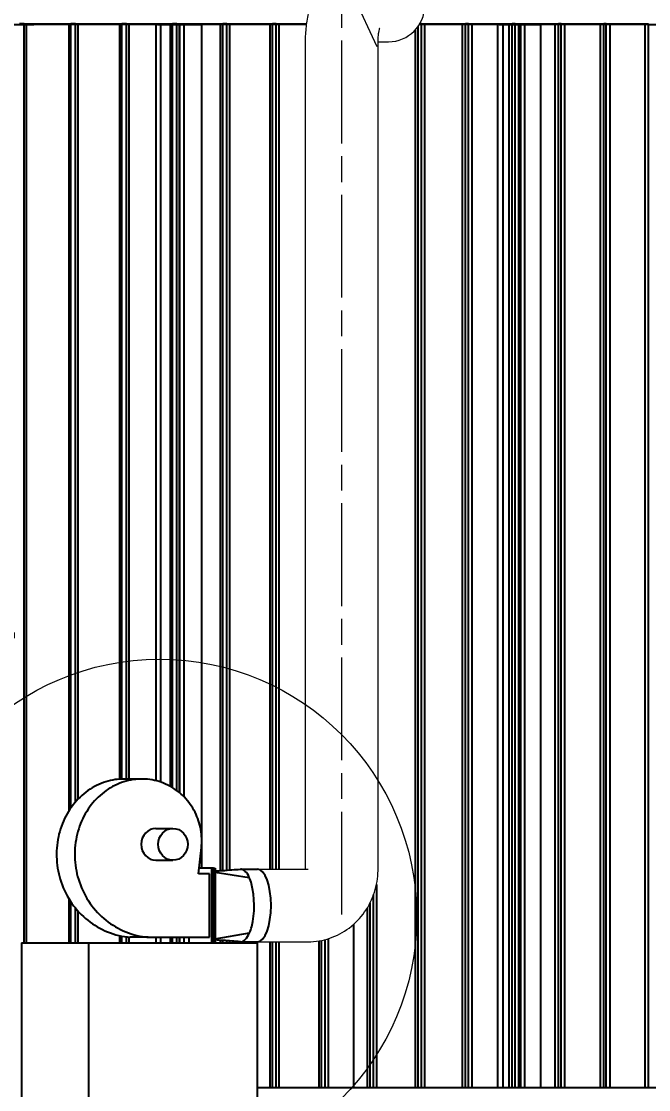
# Model space of a CAD drawing. Header units: millimetres. Extents: x -4172 to 126100, y -2 to 142133.
# Drawn here: x 27002 to 30460, y 43008 to 48895 of the extents above; entities that cross this region are included whole.
import ezdxf

# ---------------------------------------------------------------- set-up
doc = ezdxf.new("R2010")
doc.units = ezdxf.units.MM
doc.header["$LTSCALE"] = 100
doc.linetypes.add('CHAIN', pattern=[0.3543, 0.2362, -0.0295, 0.0591, -0.0295])
doc.layers.add('Detail Boundary', color=7, linetype='Continuous', lineweight=18)
doc.layers.add('Visible', color=7, linetype='Continuous', lineweight=25)
doc.layers.add('P_Atmospheric Air (AA)', color=7, linetype='Continuous', lineweight=18, true_color=0x00e100)
doc.layers.add('P_Atmospheric Air Centerline', color=7, linetype='CHAIN', lineweight=18, true_color=0x00e100)
doc.styles.add('Title', font='arial.ttf')

# ---------------------------------------------------------------- blocks, each defined once
blk = doc.blocks.new('2dDetail0')
at = {"layer": 'Detail Boundary'}
blk.add_circle((277.64, 439.616), 14.185, dxfattribs=at)
at = {"layer": 'Detail Boundary', "insert": (267.239, 454.947), "char_height": 3, "attachment_point": 7, "style": 'Title'}
blk.add_mtext('Z', dxfattribs=at)

msp = doc.modelspace()

# ---------------------------------------------------------------- linework, layer by layer
at = {"layer": 'P_Atmospheric Air (AA)'}
for p, q in [((28568.94, 44222.58), (28568.94, 48782.58)), ((28968.94, 48782.58), (29013.58, 48782.58)), ((28968.94, 44222.58), (28968.94, 48782.58)), ((29013.58, 48782.58), (29025.57, 48782.58)), ((28304.51, 44222.58), (28583.17, 44222.58)), ((28304.51, 43822.58), (28583.17, 43822.58))]:
    msp.add_line(p, q, dxfattribs=at)
msp.add_arc((29025.57, 48982.58), 200, 270, 90, dxfattribs=at)
msp.add_ellipse((28304.51, 44022.58), major_axis=(0, 200), ratio=0.3704216, start_param=3.1415927, end_param=6.2831853, dxfattribs=at)
for points, knots in [([(28568.94, 48782.58), (28568.94, 48810.66), (28570.43, 48838.74), (28576.56, 48894.08), (28581.17, 48921.31), (28594.51, 48975.16), (28603.03, 49001.71), (28628.98, 49057), (28645.54, 49086.56), (28698.18, 49136.72), (28725.54, 49156.66), (28784.79, 49177.68), (28810.87, 49182.58), (28837.14, 49182.58)], [4.712389, 4.712389, 4.712389, 4.712389, 5.0265482, 5.0265482, 5.3407075, 5.3407075, 5.6548668, 5.6548668, 5.969026, 5.969026, 6.1628021, 6.1628021, 6.2831853, 6.2831853, 6.2831853, 6.2831853]), ([(28968.94, 48782.58), (28968.94, 48792.16), (28969.31, 48801.75), (28970.65, 48819.49), (28971.6, 48827.69), (28973.71, 48841.24), (28974.83, 48846.8), (28976.75, 48854.76), (28977.57, 48857.52), (28978.39, 48860), (28978.59, 48860.5), (28978.59, 48860.5)], [4.71238898, 4.71238898, 4.71238898, 4.71238898, 4.93056706, 4.93056706, 5.14048686, 5.14048686, 5.32730052, 5.32730052, 5.48429122, 5.48429122, 5.57738667, 5.57738667, 5.57738667, 5.57738667]), ([(28583.17, 43822.58), (28623.58, 43822.58), (28663.97, 43829.24), (28740.71, 43855), (28776.99, 43874.22), (28842.35, 43923.19), (28871.21, 43953.19), (28918.29, 44020.06), (28936.53, 44056.92), (28961.43, 44134.07), (28968.11, 44174.37), (28968.92, 44217.36), (28968.94, 44219.97), (28968.94, 44222.58)], [3.1415927, 3.1415927, 3.1415927, 3.1415927, 3.4438569, 3.4438569, 3.7496361, 3.7496361, 4.0637953, 4.0637953, 4.3779546, 4.3779546, 4.6921139, 4.6921139, 4.712389, 4.712389, 4.712389, 4.712389])]:
    msp.add_open_spline(points, degree=3, knots=knots, dxfattribs=at)
at = {"layer": 'P_Atmospheric Air Centerline', "ltscale": 23.990969}
for p, q in [((28963.15, 48755.87), (27591.84, 51706.49)), ((28768.94, 43972.58), (28768.94, 49032.58))]:
    msp.add_line(p, q, dxfattribs=at)
at = {"layer": 'Visible'}
for p, q in [((26885.25, 48877.58), (27070.35, 48877.58)), ((27018.13, 48882.58), (26991.55, 48882.58)), ((27018.13, 48882.58), (27029.41, 48882.58)), ((27018.13, 43817.58), (27018.13, 48882.58)), ((27029.41, 48882.58), (27029.41, 43817.58)), ((27029.41, 48882.58), (27275.44, 48882.58)), ((27752.61, 48877.58), (27070.35, 48877.58)), ((27263.4, 48882.58), (27263.4, 44542.99)), ((27300.96, 48882.58), (27275.44, 48882.58)), ((27275.44, 44561.08), (27275.44, 48882.58)), ((27300.96, 48882.58), (27313, 48882.58)), ((27300.96, 44593.68), (27300.96, 48882.58)), ((27313, 48882.58), (27313, 44606.91)), ((27313, 48882.58), (27556.99, 48882.58)), ((27544.22, 48882.58), (27544.22, 44718.74)), ((27581.46, 48882.58), (27556.99, 48882.58)), ((27556.99, 44719.37), (27556.99, 48882.58)), ((27581.46, 44719.51), (27581.46, 48882.58)), ((27581.46, 48882.58), (27594.23, 48882.58)), ((27594.23, 48882.58), (27594.23, 44719.51)), ((27594.23, 48882.58), (27836.08, 48882.58)), ((27745.99, 44709.68), (27745.99, 48877.58)), ((27752.61, 48877.58), (27770.45, 48877.58)), ((27770.45, 48877.58), (27875.13, 48877.58)), ((27770.45, 44702.45), (27770.45, 48877.58)), ((27822.57, 48882.58), (27822.57, 44679.48)), ((27859.47, 48882.58), (27836.08, 48882.58)), ((27836.08, 44671.61), (27836.08, 48882.58)), ((27859.47, 48882.58), (27872.98, 48882.58)), ((27859.47, 44655.8), (27859.47, 48882.58)), ((27872.98, 48882.58), (27872.98, 44645.25)), ((27872.98, 48882.58), (28112.54, 48882.58)), ((27875.13, 44643.45), (27875.13, 48877.58)), ((27877.09, 48877.58), (27875.13, 48877.58)), ((27877.09, 48877.58), (27899.05, 48877.58)), ((27899.05, 48877.58), (27996.77, 48877.58)), ((27899.05, 44621.31), (27899.05, 48877.58)), ((27996.77, 44389.73), (27996.77, 48877.58)), ((28574.82, 48877.58), (27996.77, 48877.58)), ((28098.31, 48882.58), (28098.31, 44214.39)), ((28134.85, 48882.58), (28112.54, 48882.58)), ((28112.54, 44215.42), (28112.54, 48882.58)), ((28134.85, 44217.04), (28134.85, 48882.58)), ((28134.85, 48882.58), (28149.09, 48882.58)), ((28149.09, 48882.58), (28149.09, 44218.08)), ((28149.09, 48882.58), (28386.25, 48882.58)), ((28371.3, 48882.58), (28371.3, 44222.58)), ((28407.47, 48882.58), (28386.25, 48882.58)), ((28386.25, 44222.58), (28386.25, 48882.58)), ((28407.47, 48882.58), (28422.42, 48882.58)), ((28407.47, 44222.58), (28407.47, 48882.58)), ((28422.42, 48882.58), (28422.42, 44222.58)), ((28422.42, 48882.58), (28575.48, 48882.58)), ((29636.94, 48877.58), (29195.79, 48877.58)), ((29207.32, 48882.58), (29198.77, 48882.58)), ((29207.32, 43017.58), (29207.32, 48882.58)), ((29207.32, 48882.58), (29224.38, 48882.58)), ((29224.38, 48882.58), (29224.38, 43017.58)), ((29224.38, 48882.58), (29450.76, 48882.58)), ((29433.01, 48882.58), (29433.01, 43017.58)), ((29467.49, 48882.58), (29450.76, 48882.58)), ((29450.76, 43017.58), (29450.76, 48882.58)), ((29467.49, 48882.58), (29485.24, 48882.58)), ((29467.49, 43017.58), (29467.49, 48882.58)), ((29485.24, 48882.58), (29485.24, 43017.58)), ((29485.24, 48882.58), (29708.62, 48882.58)), ((29629.02, 43017.58), (29629.02, 48877.58)), ((29636.94, 48877.58), (29658.28, 48877.58)), ((29658.28, 48877.58), (29756, 48877.58)), ((29658.28, 43017.58), (29658.28, 48877.58)), ((29690.2, 48882.58), (29690.2, 43017.58)), ((29724.21, 48882.58), (29708.62, 48882.58)), ((29708.62, 43017.58), (29708.62, 48882.58)), ((29724.21, 43017.58), (29724.21, 48882.58)), ((29724.21, 48882.58), (29742.63, 48882.58)), ((29742.63, 48882.58), (29742.63, 43017.58)), ((29742.63, 48882.58), (29962.91, 48882.58)), ((29756, 43017.58), (29756, 48877.58)), ((29756, 48877.58), (29777.97, 48877.58)), ((29777.97, 48877.58), (29866.19, 48877.58)), ((29777.97, 43017.58), (29777.97, 48877.58)), ((29866.19, 43017.58), (29866.19, 48877.58)), ((30459.37, 48877.58), (29866.19, 48877.58)), ((29943.82, 48882.58), (29943.82, 43017.58)), ((29977.35, 48882.58), (29962.91, 48882.58)), ((29962.91, 43017.58), (29962.91, 48882.58)), ((29977.35, 48882.58), (29996.44, 48882.58)), ((29977.35, 43017.58), (29977.35, 48882.58)), ((29996.44, 48882.58), (29996.44, 43017.58)), ((29996.44, 48882.58), (30213.5, 48882.58)), ((30193.75, 48882.58), (30193.75, 43017.58)), ((30226.77, 48882.58), (30213.5, 48882.58)), ((30213.5, 43017.58), (30213.5, 48882.58)), ((30226.77, 43017.58), (30226.77, 48882.58)), ((30226.77, 48882.58), (30246.53, 48882.58)), ((30246.53, 48882.58), (30246.53, 43017.58)), ((30246.53, 48882.58), (30460.26, 48882.58)), ((30439.86, 48882.58), (30439.86, 43017.58)), ((30459.37, 48877.58), (30625.25, 48877.58)), ((30460.26, 43017.58), (30460.26, 48882.58)), ((29172.4, 48846.78), (29172.4, 43017.58)), ((29189.46, 43017.58), (29189.46, 48867.95)), ((27666.87, 44719.51), (27566.49, 44719.51)), ((27744.44, 44447.58), (27838.16, 44447.58)), ((27978.44, 44197.58), (27994.77, 44342.58)), ((27996.77, 44227.58), (27996.77, 44371.29)), ((27744.44, 44271.58), (27838.16, 44271.58)), ((28051.67, 44227.58), (27981.81, 44227.58)), ((28051.67, 43817.58), (28051.67, 44227.58)), ((28060.96, 44227.58), (28051.67, 44227.58)), ((28060.96, 43817.58), (28060.96, 44227.58)), ((28060.96, 44227.58), (28070.25, 44227.58)), ((28060.96, 43817.58), (28060.96, 44227.58)), ((28070.25, 44227.58), (28070.25, 43817.58)), ((28211.62, 44222.58), (28304.51, 44222.58)), ((28038.89, 44197.58), (27978.44, 44197.58)), ((28038.89, 43847.58), (28038.89, 44197.58)), ((28070.25, 44206.41), (28258.85, 44176.68)), ((28960.21, 44137.89), (28960.21, 43017.58)), ((27263.4, 44061.56), (27263.4, 43817.58)), ((27275.44, 43817.58), (27275.44, 44042.59)), ((28943.84, 43017.58), (28943.84, 44080.56)), ((27300.96, 43817.58), (27300.96, 44008.05)), ((27313, 43993.87), (27313, 43817.58)), ((28908.48, 44007.48), (28908.48, 43017.58)), ((28924.85, 43017.58), (28924.85, 44036.78)), ((28070.25, 43838.86), (28260.22, 43871.63)), ((28834.5, 43017.58), (28834.5, 43919.03)), ((27002.34, 43817.58), (27372.76, 43817.58)), ((27002.34, 43817.58), (27002.34, 42617.58)), ((27372.76, 43817.58), (28301.63, 43817.58)), ((27372.76, 43817.58), (27372.76, 42617.58)), ((27544.22, 43856.36), (27544.22, 43817.58)), ((27556.99, 43817.58), (27556.99, 43853.71)), ((27581.46, 43817.58), (27581.46, 43849.76)), ((27594.23, 43848.27), (27594.23, 43817.58)), ((27702.18, 43847.58), (27601.79, 43847.58)), ((27702.18, 43847.58), (28038.89, 43847.58)), ((27745.99, 43817.58), (27745.99, 43847.58)), ((27770.45, 43817.58), (27770.45, 43847.58)), ((27822.57, 43847.58), (27822.57, 43817.58)), ((27836.08, 43817.58), (27836.08, 43847.58)), ((27859.47, 43817.58), (27859.47, 43847.58)), ((27872.98, 43847.58), (27872.98, 43817.58)), ((27875.13, 43817.58), (27875.13, 43847.58)), ((27899.05, 43817.58), (27899.05, 43847.58)), ((27925.72, 43847.58), (27925.72, 43817.58)), ((28098.31, 43830.69), (28098.31, 43817.58)), ((28112.54, 43817.58), (28112.54, 43829.67)), ((28134.85, 43817.58), (28134.85, 43828.07)), ((28149.09, 43827.04), (28149.09, 43817.58)), ((28211.62, 43822.58), (28304.51, 43822.58)), ((28301.63, 43817.58), (28301.63, 42617.58)), ((28371.3, 43822.58), (28371.3, 43017.58)), ((28386.25, 43017.58), (28386.25, 43822.58)), ((28407.47, 43017.58), (28407.47, 43822.58)), ((28422.42, 43822.58), (28422.42, 43017.58)), ((28641.41, 43827.16), (28641.41, 43017.58)), ((28657.07, 43017.58), (28657.07, 43829.98)), ((28677.18, 43017.58), (28677.18, 43834.62)), ((28692.84, 43839.06), (28692.84, 43017.58)), ((36087.08, 43017.58), (28301.63, 43017.58))]:
    msp.add_line(p, q, dxfattribs=at)
msp.add_arc((22716.08, 37769.16), 17108.42, 40.510533, 139.489467, dxfattribs=at)
for centre, major_axis, ratio, start_param, end_param in [((27744.44, 44359.58), (0, -88), 0.9288637, 3.1415927, 6.2831853), ((28211.62, 44022.58), (0, 200), 0.3704216, 5.9364889, 6.3103454), ((28304.51, 44022.58), (0, 200), 0.3704216, 3.1415927, 6.2831853), ((28211.62, 44022.58), (0, 200), 0.3704216, 5.5920349, 5.9364889), ((28211.62, 44022.58), (0, 200), 0.3704216, 5.3505025, 5.5920349), ((28211.62, 44022.58), (0, 200), 0.3704216, 4.0952627, 5.3505025), ((28211.62, 44022.58), (0, -200), 0.3704216, 0.3690762, 0.7155329), ((28211.62, 44022.58), (0, 200), 0.3704216, 3.8571255, 4.0952627), ((28211.62, 44022.58), (0, -200), 0.3704216, 6.2562771, 6.6522616)]:
    msp.add_ellipse(centre, major_axis=major_axis, ratio=ratio, start_param=start_param, end_param=end_param, dxfattribs=at)
msp.add_ellipse((27838.16, 44359.58), major_axis=(0, -88), ratio=0.9288637, dxfattribs=at)
for points, knots in [([(27566.49, 44719.5), (27550.75, 44719.5), (27534.9, 44718.36), (27519.09, 44716.05), (27484.28, 44710.97), (27449.66, 44700.2), (27416.83, 44683.91), (27384.19, 44667.73), (27353.33, 44646.09), (27325.72, 44619.66), (27298.31, 44593.43), (27274.11, 44562.48), (27254.38, 44527.93), (27234.76, 44493.57), (27219.55, 44455.67), (27209.65, 44415.67), (27199.81, 44375.9), (27195.22, 44334.07), (27196.36, 44291.87), (27197.49, 44249.9), (27204.28, 44207.58), (27216.72, 44166.7), (27229.46, 44124.84), (27248.13, 44084.5), (27272.18, 44047.53), (27295.41, 44011.82), (27323.66, 43979.28), (27356, 43951.39), (27388.19, 43923.63), (27424.42, 43900.48), (27463.39, 43883.11), (27502.16, 43865.83), (27543.63, 43854.28), (27586.25, 43849.16), (27591.42, 43848.54), (27596.6, 43848.01), (27601.79, 43847.58)], [1.6712839, 1.6712839, 1.6712839, 1.6712839, 1.8048237, 1.8048237, 1.8048237, 2.0988994, 2.0988994, 2.0988994, 2.3912286, 2.3912286, 2.3912286, 2.6815014, 2.6815014, 2.6815014, 2.9701515, 2.9701515, 2.9701515, 3.2572424, 3.2572424, 3.2572424, 3.5428353, 3.5428353, 3.5428353, 3.8352237, 3.8352237, 3.8352237, 4.1176484, 4.1176484, 4.1176484, 4.3987915, 4.3987915, 4.3987915, 4.6784958, 4.6784958, 4.6784958, 4.712389, 4.712389, 4.712389, 4.712389]), ([(27994.77, 44342.58), (27998.39, 44374.71), (27997.4, 44408.04), (27991.53, 44440.98), (27985.7, 44473.7), (27975.05, 44506.01), (27959.77, 44536.31), (27944.6, 44566.4), (27924.86, 44594.49), (27901.22, 44619.08), (27877.73, 44643.5), (27850.4, 44664.46), (27820.27, 44680.73), (27790.33, 44696.9), (27757.64, 44708.43), (27723.57, 44714.5), (27689.72, 44720.54), (27654.5, 44721.17), (27619.47, 44716.05), (27584.66, 44710.97), (27550.05, 44700.2), (27517.22, 44683.91), (27484.58, 44667.73), (27453.71, 44646.09), (27426.11, 44619.66), (27398.69, 44593.43), (27374.5, 44562.48), (27354.76, 44527.93), (27335.14, 44493.57), (27319.93, 44455.67), (27310.04, 44415.67), (27300.19, 44375.9), (27295.61, 44334.07), (27296.74, 44291.87), (27297.87, 44249.9), (27304.66, 44207.58), (27317.11, 44166.7), (27329.85, 44124.84), (27348.51, 44084.5), (27372.56, 44047.53), (27395.79, 44011.82), (27424.05, 43979.28), (27456.38, 43951.39), (27488.57, 43923.63), (27524.8, 43900.48), (27563.77, 43883.11), (27602.54, 43865.83), (27644.02, 43854.28), (27686.64, 43849.16), (27691.8, 43848.54), (27696.98, 43848.01), (27702.18, 43847.58)], [0, 0, 0, 0, 0.3059721, 0.3059721, 0.3059721, 0.6097736, 0.6097736, 0.6097736, 0.9114853, 0.9114853, 0.9114853, 1.2111833, 1.2111833, 1.2111833, 1.5089399, 1.5089399, 1.5089399, 1.8048237, 1.8048237, 1.8048237, 2.0988994, 2.0988994, 2.0988994, 2.3912286, 2.3912286, 2.3912286, 2.6815014, 2.6815014, 2.6815014, 2.9701515, 2.9701515, 2.9701515, 3.2572424, 3.2572424, 3.2572424, 3.5428353, 3.5428353, 3.5428353, 3.8352237, 3.8352237, 3.8352237, 4.1176484, 4.1176484, 4.1176484, 4.3987915, 4.3987915, 4.3987915, 4.6784958, 4.6784958, 4.6784958, 4.712389, 4.712389, 4.712389, 4.712389]), ([(28070.25, 44212.39), (28072.21, 44212.53), (28074.17, 44212.67), (28087.83, 44213.64), (28099.37, 44214.47), (28128.53, 44216.58), (28146.05, 44217.85), (28178.91, 44220.25), (28194.28, 44221.38), (28209.61, 44222.51)], [10.4007225, 10.4007225, 10.4007225, 10.4007225, 11.0006768, 11.0006768, 14.5933814, 14.5933814, 20.1644158, 20.1644158, 25.0975429, 25.0975429, 25.0975429, 25.0975429]), ([(28209.63, 43822.65), (28178.27, 43824.93), (28146.83, 43827.21), (28100.18, 43830.56), (28085.33, 43831.62), (28070.25, 43832.68)], [0, 0, 0, 0, 10.0023896, 10.0023896, 14.5919162, 14.5919162, 14.5919162, 14.5919162])]:
    msp.add_open_spline(points, degree=3, knots=knots, dxfattribs=at)

# ---------------------------------------------------------------- block references
at = {"layer": 'Detail Boundary', "xscale": 100, "yscale": 100, "zscale": 100}
msp.add_blockref('2dDetail0', (0, 0), dxfattribs=at)

doc.saveas('drawing.dxf')
